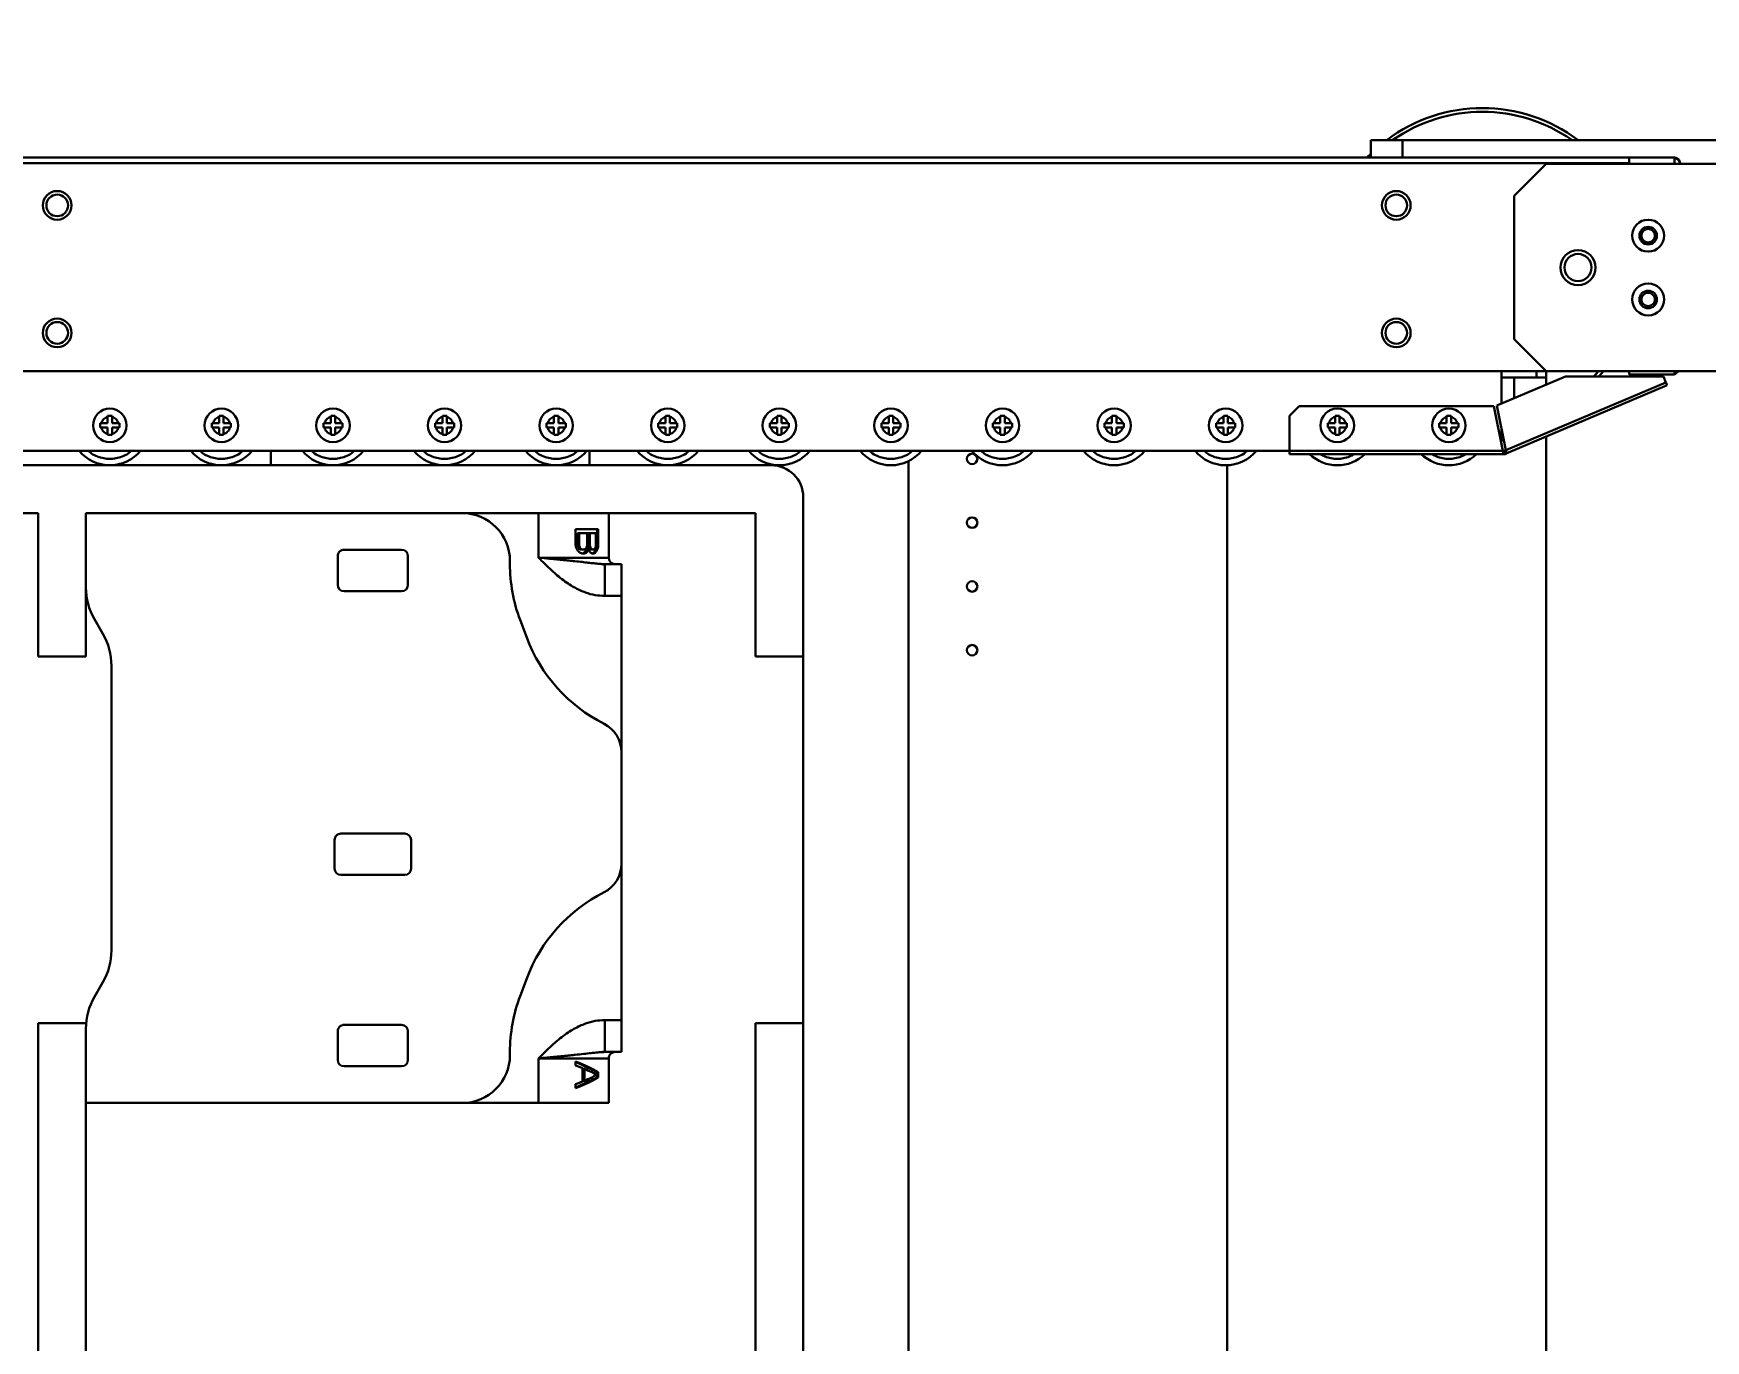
# Model space of a CAD drawing. Header units: millimetres. Extents: x 914 to 910632, y -176 to 682692.
# Drawn here: x 27696 to 28221, y 8254 to 8664 of the extents above; entities that cross this region are included whole.
import ezdxf

# ---------------------------------------------------------------- set-up
doc = ezdxf.new("R2010")
doc.units = ezdxf.units.MM
doc.layers.add('画图', color=3, linetype='Continuous', lineweight=30)
doc.styles.get("Standard").update_dxf_attribs({"font": 'arial.ttf'})
doc.dimstyles.new('INTE$0', dxfattribs={"dimscale": 80, "dimtxt": 3.5, "dimasz": 3, "dimexe": 3, "dimexo": 0, "dimgap": 1, "dimtad": 1, "dimdec": 0, "dimdsep": 46, "dimtxsty": 'Standard', "dimcen": 0, "dimclrd": 1, "dimclre": 1, "dimclrt": 3, "dimaunit": 1, "dimadec": 1, "dimazin": 2, "dimtfac": 1, "dimtdec": 0, "dimtmove": 0, "dimatfit": 0, "dimfxl": 1, "dimarcsym": 0})

# ---------------------------------------------------------------- blocks, each defined once
blk = doc.blocks.new('SDHGSJH')
at = {"color": 7, "linetype": 'Continuous', "lineweight": 30}
for p, q in [((100, 357.71), (100, -336.74)), ((100, 357.71), (100, -336.74)), ((200, -327.8), (200, 357.71)), ((300, 357.71), (300, -329.06)), ((333, 47.21), (333, -152.79)), ((348, -12.79), (348, -152.79)), ((558, -127.79), (558, -12.79)), ((573, -12.79), (573, -152.79)), ((394, -127.79), (394, -141.79)), ((394, -127.79), (416, -127.79)), ((416, -141.79), (416, -127.79)), ((416, -127.79), (440, -127.79)), ((440, -127.79), (558, -127.79)), ((558, -127.79), (558, -151.07)), ((397.32, -137.45), (397.32, -135.79)), ((397.32, -135.79), (397.62, -135.79)), ((404.39, -132.6), (397.62, -135.79)), ((397.62, -135.79), (397.62, -137.45)), ((401.61, -138.5), (401.61, -134.75)), ((402.27, -134.75), (401.61, -134.75)), ((402.27, -134.54), (402.27, -138.7)), ((404.39, -132.45), (404.39, -133.7)), ((397.62, -137.45), (397.32, -137.45)), ((397.62, -137.45), (404.39, -140.65)), ((401.61, -138.5), (402.27, -138.5)), ((404.39, -139.54), (404.39, -140.79)), ((457, -150.29), (457, -141.29)), ((477, -139.29), (459, -139.29)), ((479, -141.29), (479, -150.29)), ((395.22, -143.79), (390, -143.79)), ((390, -153.79), (390, -143.79)), ((396.67, -143.73), (395.22, -143.98)), ((395.22, -153.79), (395.22, -143.79)), ((396.62, -143.71), (395.54, -143.77)), ((425, -143.72), (425, -142.79)), ((348, -152.79), (333, -152.79)), ((333, -152.79), (333, -267.79)), ((390, -153.79), (395.22, -153.79)), ((390, -202.79), (390, -153.79)), ((477, -152.29), (459, -152.29)), ((573, -152.79), (558, -152.79)), ((421.82, -161.28), (419.75, -166.8)), ((552.68, -165.65), (555.32, -161.07)), ((550, -264.93), (550, -175.65)), ((478, -199.29), (458, -199.29)), ((390, -237.79), (390, -202.79)), ((456, -210.29), (456, -201.29)), ((480, -201.29), (480, -210.29)), ((478, -212.29), (458, -212.29)), ((390, -286.79), (390, -237.79)), ((333, -267.79), (333, -317.79)), ((333, -267.79), (348, -267.79)), ((348, -267.79), (348, -312.79)), ((558, -289.5), (558, -267.79)), ((558, -267.79), (573, -267.79)), ((573, -267.79), (573, -312.79)), ((419.75, -273.78), (421.82, -279.3)), ((555.32, -279.5), (552.68, -274.93)), ((390, -286.79), (395.22, -286.79)), ((390, -296.79), (390, -286.79)), ((395.22, -296.79), (395.22, -286.79)), ((477, -288.29), (459, -288.29)), ((457, -299.29), (457, -290.29)), ((479, -290.29), (479, -299.29)), ((558, -289.5), (558, -312.79)), ((390, -296.79), (395.22, -296.79)), ((394, -298.79), (394, -312.79)), ((395.22, -296.6), (396.67, -296.85)), ((416, -312.79), (416, -298.79)), ((425, -296.85), (425, -297.79)), ((397.32, -307.79), (397.32, -302.79)), ((397.62, -302.79), (397.32, -302.79)), ((397.77, -301.75), (397.43, -301.75)), ((397.77, -301.75), (397.62, -302.79)), ((397.62, -302.79), (397.62, -307.79)), ((398.22, -300.91), (397.77, -301.75)), ((398.22, -300.91), (397.79, -300.91)), ((398.04, -302.58), (398.04, -306.54)), ((398.82, -300.29), (398.22, -300.91)), ((398.82, -300.29), (398.29, -300.29)), ((398.68, -300.08), (399.22, -300.08)), ((399.08, -301.33), (398.81, -301.33)), ((399.24, -300.09), (398.82, -300.29)), ((399.08, -301.33), (399.72, -301.33)), ((399.5, -301.54), (400.17, -301.54)), ((399.72, -301.33), (400.17, -301.54)), ((399.78, -301.95), (400.47, -301.95)), ((399.93, -306.54), (399.93, -302.58)), ((399.93, -302.58), (400.62, -302.58)), ((400.17, -301.54), (400.47, -301.95)), ((400.37, -301.33), (400.52, -300.91)), ((400.37, -301.33), (401.08, -301.33)), ((400.47, -301.95), (400.62, -302.58)), ((401.23, -300.91), (400.52, -300.91)), ((400.62, -302.58), (400.62, -306.54)), ((400.82, -302.58), (400.82, -306.54)), ((401.23, -300.91), (401.08, -301.33)), ((401.83, -300.29), (401.14, -300.29)), ((401.83, -300.29), (401.23, -300.91)), ((401.61, -300.08), (402.44, -300.08)), ((402.27, -301.33), (401.78, -301.33)), ((402.28, -300.08), (401.83, -300.29)), ((402.88, -301.33), (402.27, -301.33)), ((402.78, -301.54), (403.33, -301.54)), ((402.88, -301.33), (403.33, -301.54)), ((403.13, -301.95), (403.63, -301.95)), ((403.3, -306.54), (403.3, -302.58)), ((403.3, -302.58), (403.78, -302.58)), ((403.33, -301.54), (403.63, -301.95)), ((403.63, -301.95), (403.78, -302.58)), ((403.78, -302.58), (403.78, -306.54)), ((404.39, -302.79), (404.39, -307.79)), ((477, -301.29), (459, -301.29)), ((404.39, -307.79), (397.32, -307.79)), ((398.04, -306.54), (399.93, -306.54)), ((399.93, -306.54), (400.62, -306.54)), ((400.82, -306.54), (403.3, -306.54)), ((403.3, -306.54), (403.78, -306.54)), ((348, -312.79), (409.44, -312.79)), ((416, -312.79), (409.44, -312.79)), ((440, -312.79), (416, -312.79)), ((558, -312.79), (440, -312.79)), ((573, -312.79), (634.44, -312.79)), ((343, -327.79), (1013, -327.79)), ((400, -332.29), (400, -327.79)), ((500, -327.79), (500, -332.29)), ((62.04, -352.86), (112.53, -331.43)), ((112.59, -332.49), (62.43, -353.78)), ((112.92, -332.35), (112.53, -331.43)), ((112.92, -332.35), (112.59, -332.49)), ((112.59, -332.49), (115.44, -346.49)), ((180.5, -331.29), (113.21, -331.29)), ((113.21, -332.29), (113.21, -331.29)), ((113.57, -332.29), (113.21, -332.29)), ((180.5, -332.29), (113.57, -332.29)), ((116.42, -346.29), (113.57, -332.29)), ((114.15, -335.14), (114, -335.29)), ((114, -335.29), (114, -339.42)), ((180.5, -332.29), (180.5, -331.29)), ((180.5, -343.29), (180.5, -332.29)), ((984, -332.29), (180.5, -332.29)), ((127.5, -339.59), (127.84, -339.59)), ((127.5, -340.99), (127.5, -339.59)), ((129.8, -339.59), (127.84, -339.59)), ((129.8, -337.63), (129.8, -337.29)), ((129.8, -337.29), (131.2, -337.29)), ((129.8, -337.63), (129.8, -339.59)), ((131.2, -337.29), (131.2, -337.63)), ((131.2, -339.59), (131.2, -337.63)), ((133.16, -339.59), (131.2, -339.59)), ((133.16, -339.59), (133.5, -339.59)), ((133.5, -339.59), (133.5, -340.99)), ((162.5, -339.59), (162.84, -339.59)), ((162.5, -340.99), (162.5, -339.59)), ((164.8, -339.59), (162.84, -339.59)), ((164.8, -337.63), (164.8, -337.29)), ((164.8, -337.29), (166.2, -337.29)), ((164.8, -337.63), (164.8, -339.59)), ((166.2, -337.29), (166.2, -337.63)), ((166.2, -339.59), (166.2, -337.63)), ((168.16, -339.59), (166.2, -339.59)), ((168.16, -339.59), (168.5, -339.59)), ((168.5, -339.59), (168.5, -340.99)), ((197.5, -339.59), (197.84, -339.59)), ((197.5, -340.99), (197.5, -339.59)), ((199.8, -339.59), (197.84, -339.59)), ((199.8, -337.63), (199.8, -337.29)), ((199.8, -337.29), (201.2, -337.29)), ((199.8, -337.63), (199.8, -339.59)), ((201.2, -337.29), (201.2, -337.63)), ((201.2, -339.59), (201.2, -337.63)), ((203.16, -339.59), (201.2, -339.59)), ((203.16, -339.59), (203.5, -339.59)), ((203.5, -339.59), (203.5, -340.99)), ((232.5, -339.59), (232.84, -339.59)), ((232.5, -340.99), (232.5, -339.59)), ((234.8, -339.59), (232.84, -339.59)), ((234.8, -337.63), (234.8, -337.29)), ((234.8, -337.29), (236.2, -337.29)), ((234.8, -337.63), (234.8, -339.59)), ((236.2, -337.29), (236.2, -337.63)), ((236.2, -339.59), (236.2, -337.63)), ((238.16, -339.59), (236.2, -339.59)), ((238.16, -339.59), (238.5, -339.59)), ((238.5, -339.59), (238.5, -340.99)), ((267.5, -339.59), (267.84, -339.59)), ((267.5, -340.99), (267.5, -339.59)), ((269.8, -339.59), (267.84, -339.59)), ((269.8, -337.63), (269.8, -337.29)), ((269.8, -337.29), (271.2, -337.29)), ((269.8, -337.63), (269.8, -339.59)), ((271.2, -337.29), (271.2, -337.63)), ((271.2, -339.59), (271.2, -337.63)), ((273.16, -339.59), (271.2, -339.59)), ((273.16, -339.59), (273.5, -339.59)), ((273.5, -339.59), (273.5, -340.99)), ((302.5, -339.59), (302.84, -339.59)), ((302.5, -340.99), (302.5, -339.59)), ((304.8, -339.59), (302.84, -339.59)), ((304.8, -337.63), (304.8, -337.29)), ((304.8, -337.29), (306.2, -337.29)), ((304.8, -337.63), (304.8, -339.59)), ((306.2, -337.29), (306.2, -337.63)), ((306.2, -339.59), (306.2, -337.63)), ((308.16, -339.59), (306.2, -339.59)), ((308.16, -339.59), (308.5, -339.59)), ((308.5, -339.59), (308.5, -340.99)), ((337.5, -339.59), (337.84, -339.59)), ((337.5, -340.99), (337.5, -339.59)), ((339.8, -339.59), (337.84, -339.59)), ((339.8, -337.63), (339.8, -337.29)), ((339.8, -337.29), (341.2, -337.29)), ((339.8, -337.63), (339.8, -339.59)), ((341.2, -337.29), (341.2, -337.63)), ((341.2, -339.59), (341.2, -337.63)), ((343.16, -339.59), (341.2, -339.59)), ((343.16, -339.59), (343.5, -339.59)), ((343.5, -339.59), (343.5, -340.99)), ((372.5, -339.59), (372.84, -339.59)), ((372.5, -340.99), (372.5, -339.59)), ((374.8, -339.59), (372.84, -339.59)), ((374.8, -337.63), (374.8, -337.29)), ((374.8, -337.29), (376.2, -337.29)), ((374.8, -337.63), (374.8, -339.59)), ((376.2, -337.29), (376.2, -337.63)), ((376.2, -339.59), (376.2, -337.63)), ((378.16, -339.59), (376.2, -339.59)), ((378.16, -339.59), (378.5, -339.59)), ((378.5, -339.59), (378.5, -340.99)), ((407.5, -339.59), (407.84, -339.59)), ((407.5, -340.99), (407.5, -339.59)), ((409.8, -339.59), (407.84, -339.59)), ((409.8, -337.63), (409.8, -337.29)), ((409.8, -337.29), (411.2, -337.29)), ((409.8, -337.63), (409.8, -339.59)), ((411.2, -337.29), (411.2, -337.63)), ((411.2, -339.59), (411.2, -337.63)), ((413.16, -339.59), (411.2, -339.59)), ((413.16, -339.59), (413.5, -339.59)), ((413.5, -339.59), (413.5, -340.99)), ((442.5, -339.59), (442.84, -339.59)), ((442.5, -340.99), (442.5, -339.59)), ((444.8, -339.59), (442.84, -339.59)), ((444.8, -337.63), (444.8, -337.29)), ((444.8, -337.29), (446.2, -337.29)), ((444.8, -337.63), (444.8, -339.59)), ((446.2, -337.29), (446.2, -337.63)), ((446.2, -339.59), (446.2, -337.63)), ((448.16, -339.59), (446.2, -339.59)), ((448.16, -339.59), (448.5, -339.59)), ((448.5, -339.59), (448.5, -340.99)), ((477.5, -339.59), (477.84, -339.59)), ((477.5, -340.99), (477.5, -339.59)), ((479.8, -339.59), (477.84, -339.59)), ((479.8, -337.63), (479.8, -337.29)), ((479.8, -337.29), (481.2, -337.29)), ((479.8, -337.63), (479.8, -339.59)), ((481.2, -337.29), (481.2, -337.63)), ((481.2, -339.59), (481.2, -337.63)), ((483.16, -339.59), (481.2, -339.59)), ((483.16, -339.59), (483.5, -339.59)), ((483.5, -339.59), (483.5, -340.99)), ((512.5, -339.59), (512.84, -339.59)), ((512.5, -340.99), (512.5, -339.59)), ((514.8, -339.59), (512.84, -339.59)), ((514.8, -337.63), (514.8, -337.29)), ((514.8, -337.29), (516.2, -337.29)), ((514.8, -337.63), (514.8, -339.59)), ((516.2, -337.29), (516.2, -337.63)), ((516.2, -339.59), (516.2, -337.63)), ((518.16, -339.59), (516.2, -339.59)), ((518.16, -339.59), (518.5, -339.59)), ((518.5, -339.59), (518.5, -340.99)), ((547.5, -339.59), (547.84, -339.59)), ((547.5, -340.99), (547.5, -339.59)), ((549.8, -339.59), (547.84, -339.59)), ((549.8, -337.63), (549.8, -337.29)), ((549.8, -337.29), (551.2, -337.29)), ((549.8, -337.63), (549.8, -339.59)), ((551.2, -337.29), (551.2, -337.63)), ((551.2, -339.59), (551.2, -337.63)), ((553.16, -339.59), (551.2, -339.59)), ((553.16, -339.59), (553.5, -339.59)), ((553.5, -339.59), (553.5, -340.99)), ((127.84, -340.99), (127.5, -340.99)), ((127.84, -340.99), (129.8, -340.99)), ((129.8, -340.99), (129.8, -342.95)), ((129.8, -343.29), (129.8, -342.95)), ((131.2, -343.29), (129.8, -343.29)), ((131.2, -342.95), (131.2, -340.99)), ((131.2, -340.99), (133.16, -340.99)), ((131.2, -342.95), (131.2, -343.29)), ((133.5, -340.99), (133.16, -340.99)), ((162.84, -340.99), (162.5, -340.99)), ((162.84, -340.99), (164.8, -340.99)), ((164.8, -340.99), (164.8, -342.95)), ((164.8, -343.29), (164.8, -342.95)), ((166.2, -343.29), (164.8, -343.29)), ((166.2, -342.95), (166.2, -340.99)), ((166.2, -340.99), (168.16, -340.99)), ((166.2, -342.95), (166.2, -343.29)), ((168.5, -340.99), (168.16, -340.99)), ((177.5, -346.29), (180.5, -343.29)), ((197.84, -340.99), (197.5, -340.99)), ((197.84, -340.99), (199.8, -340.99)), ((199.8, -340.99), (199.8, -342.95)), ((199.8, -343.29), (199.8, -342.95)), ((201.2, -343.29), (199.8, -343.29)), ((201.2, -342.95), (201.2, -340.99)), ((201.2, -340.99), (203.16, -340.99)), ((201.2, -342.95), (201.2, -343.29)), ((203.5, -340.99), (203.16, -340.99)), ((232.84, -340.99), (232.5, -340.99)), ((232.84, -340.99), (234.8, -340.99)), ((234.8, -340.99), (234.8, -342.95)), ((234.8, -343.29), (234.8, -342.95)), ((236.2, -343.29), (234.8, -343.29)), ((236.2, -342.95), (236.2, -340.99)), ((236.2, -340.99), (238.16, -340.99)), ((236.2, -342.95), (236.2, -343.29)), ((238.5, -340.99), (238.16, -340.99)), ((267.84, -340.99), (267.5, -340.99)), ((267.84, -340.99), (269.8, -340.99)), ((269.8, -340.99), (269.8, -342.95)), ((269.8, -343.29), (269.8, -342.95)), ((271.2, -343.29), (269.8, -343.29)), ((271.2, -342.95), (271.2, -340.99)), ((271.2, -340.99), (273.16, -340.99)), ((271.2, -342.95), (271.2, -343.29)), ((273.5, -340.99), (273.16, -340.99)), ((302.84, -340.99), (302.5, -340.99)), ((302.84, -340.99), (304.8, -340.99)), ((304.8, -340.99), (304.8, -342.95)), ((304.8, -343.29), (304.8, -342.95)), ((306.2, -343.29), (304.8, -343.29)), ((306.2, -342.95), (306.2, -340.99)), ((306.2, -340.99), (308.16, -340.99)), ((306.2, -342.95), (306.2, -343.29)), ((308.5, -340.99), (308.16, -340.99)), ((337.84, -340.99), (337.5, -340.99)), ((337.84, -340.99), (339.8, -340.99)), ((339.8, -340.99), (339.8, -342.95)), ((339.8, -343.29), (339.8, -342.95)), ((341.2, -343.29), (339.8, -343.29)), ((341.2, -342.95), (341.2, -340.99)), ((341.2, -340.99), (343.16, -340.99)), ((341.2, -342.95), (341.2, -343.29)), ((343.5, -340.99), (343.16, -340.99)), ((372.84, -340.99), (372.5, -340.99)), ((372.84, -340.99), (374.8, -340.99)), ((374.8, -340.99), (374.8, -342.95)), ((374.8, -343.29), (374.8, -342.95)), ((376.2, -343.29), (374.8, -343.29)), ((376.2, -342.95), (376.2, -340.99)), ((376.2, -340.99), (378.16, -340.99)), ((376.2, -342.95), (376.2, -343.29)), ((378.5, -340.99), (378.16, -340.99)), ((407.84, -340.99), (407.5, -340.99)), ((407.84, -340.99), (409.8, -340.99)), ((409.8, -340.99), (409.8, -342.95)), ((409.8, -343.29), (409.8, -342.95)), ((411.2, -343.29), (409.8, -343.29)), ((411.2, -342.95), (411.2, -340.99)), ((411.2, -340.99), (413.16, -340.99)), ((411.2, -342.95), (411.2, -343.29)), ((413.5, -340.99), (413.16, -340.99)), ((442.84, -340.99), (442.5, -340.99)), ((442.84, -340.99), (444.8, -340.99)), ((444.8, -340.99), (444.8, -342.95)), ((444.8, -343.29), (444.8, -342.95)), ((446.2, -343.29), (444.8, -343.29)), ((446.2, -342.95), (446.2, -340.99)), ((446.2, -340.99), (448.16, -340.99)), ((446.2, -342.95), (446.2, -343.29)), ((448.5, -340.99), (448.16, -340.99)), ((477.84, -340.99), (477.5, -340.99)), ((477.84, -340.99), (479.8, -340.99)), ((479.8, -340.99), (479.8, -342.95)), ((479.8, -343.29), (479.8, -342.95)), ((481.2, -343.29), (479.8, -343.29)), ((481.2, -342.95), (481.2, -340.99)), ((481.2, -340.99), (483.16, -340.99)), ((481.2, -342.95), (481.2, -343.29)), ((483.5, -340.99), (483.16, -340.99)), ((512.84, -340.99), (512.5, -340.99)), ((512.84, -340.99), (514.8, -340.99)), ((514.8, -340.99), (514.8, -342.95)), ((514.8, -343.29), (514.8, -342.95)), ((516.2, -343.29), (514.8, -343.29)), ((516.2, -342.95), (516.2, -340.99)), ((516.2, -340.99), (518.16, -340.99)), ((516.2, -342.95), (516.2, -343.29)), ((518.5, -340.99), (518.16, -340.99)), ((547.84, -340.99), (547.5, -340.99)), ((547.84, -340.99), (549.8, -340.99)), ((549.8, -340.99), (549.8, -342.95)), ((549.8, -343.29), (549.8, -342.95)), ((551.2, -343.29), (549.8, -343.29)), ((551.2, -342.95), (551.2, -340.99)), ((551.2, -340.99), (553.16, -340.99)), ((551.2, -342.95), (551.2, -343.29)), ((553.5, -340.99), (553.16, -340.99)), ((93.92, -355.62), (115.44, -346.49)), ((114, -347.1), (114, -357.29)), ((116.42, -346.29), (177.5, -346.29)), ((59.74, -356.29), (74, -356.29)), ((62.43, -353.78), (63.21, -355.62)), ((63.21, -355.62), (93.92, -355.62)), ((74, -357.29), (74, -356.29)), ((82, -357.29), (83.5, -355.62)), ((100, -353.04), (100, -355.29)), ((100, -357.29), (100, -355.29)), ((100, -355.29), (103, -355.29)), ((103, -355.29), (103, -357.29)), ((103, -355.29), (114, -355.29)), ((100, -357.29), (0, -357.29)), ((110, -367.29), (100, -357.29)), ((1014.69, -357.29), (100, -357.29)), ((114, -357.29), (987, -357.29)), ((110, -412.29), (110, -367.29)), ((100, -422.29), (110, -412.29)), ((0, -422.29), (100, -422.29)), ((58, -422.55), (58, -422.29)), ((59.74, -424.29), (74, -424.29)), ((74, -424.29), (74, -422.29)), ((74, -422.29), (74, -422.55)), ((2026, -422.55), (74, -422.55)), ((2026, -424.29), (74, -424.29)), ((145, -429.79), (145, -424.29)), ((155, -424.29), (155, -429.79)), ((156.19, -424.29), (155, -425.49)), ((145, -429.79), (-45, -429.79)), ((155, -429.79), (145, -429.79))]:
    blk.add_line(p, q, dxfattribs=at)
at = {"color": 8, "linetype": 'Continuous', "lineweight": 30}
for p, q in [((394, -141.79), (416, -141.79)), ((395.22, -143.79), (396.73, -143.72)), ((416, -298.79), (394, -298.79)), ((110, -348.8), (110, -355.29)), ((59.74, -357.29), (59.74, -356.29)), ((83.54, -357.29), (85.09, -355.62)), ((59.74, -424.29), (59.74, -422.29))]:
    blk.add_line(p, q, dxfattribs=at)
at = {"color": 7, "linetype": 'Continuous', "lineweight": 30, "flags": 128}
blk.add_lwpolyline([(62.04, -352.86), (62.05, -352.88), (62.07, -352.93), (62.11, -353.01), (62.16, -353.13), (62.21, -353.27), (62.28, -353.43), (62.36, -353.6), (62.43, -353.78)], dxfattribs=at)
at = {"color": 7, "linetype": 'Continuous', "lineweight": 30}
for centre, radius in [((280.05, -269.79), 1.65), ((280.05, -289.79), 1.65), ((280.05, -309.79), 1.65), ((280.05, -329.79), 1.65), ((130.5, -340.29), 5.25), ((165.5, -340.29), 5.25), ((200.5, -340.29), 5.25), ((235.5, -340.29), 5.25), ((270.5, -340.29), 5.25), ((305.5, -340.29), 5.25), ((340.5, -340.29), 5.25), ((375.5, -340.29), 5.25), ((410.5, -340.29), 5.25), ((445.5, -340.29), 5.25), ((480.5, -340.29), 5.25), ((515.5, -340.29), 5.25), ((550.5, -340.29), 5.25), ((147, -369.29), 4.5), ((147, -369.29), 3.4), ((567, -369.29), 4.5), ((567, -369.29), 3.4), ((68, -379.79), 5), ((68, -379.79), 2.75), ((68, -379.79), 2.1), ((90, -389.79), 5.5), ((90, -389.79), 4.25), ((68, -399.79), 5), ((68, -399.79), 2.75), ((68, -399.79), 2.1), ((147, -409.29), 4.5), ((147, -409.29), 3.4), ((567, -409.29), 4.5), ((567, -409.29), 3.4)]:
    blk.add_circle(centre, radius, dxfattribs=at)
for centre, radius, start, end in [((440, -142.79), 15, 90, 180), ((459, -141.29), 2, 90, 180), ((477, -141.29), 2, 0, 90), ((392, -141.79), 2, 270, 0), ((375, -143.72), 50, 339.444, 0), ((459, -150.29), 2, 180, 270), ((477, -150.29), 2, 270, 0), ((538, -151.07), 20, 330, 0), ((372.93, -149.24), 50, 296.8187, 339.444), ((570, -175.65), 20, 150, 180), ((400, -202.79), 10, 116.8187, 180), ((458, -201.29), 2, 90, 180), ((478, -201.29), 2, 0, 90), ((458, -210.29), 2, 180, 270), ((478, -210.29), 2, 270, 0), ((400, -237.79), 10, 180, 243.1813), ((372.93, -291.33), 50, 20.556, 63.1813), ((570, -264.93), 20, 180, 210), ((375, -296.85), 50, 0, 20.556), ((538, -289.5), 20, 0, 30), ((459, -290.29), 2, 90, 180), ((477, -290.29), 2, 0, 90), ((392, -298.79), 2, 0, 90), ((440, -297.79), 15, 180, 270), ((459, -299.29), 2, 180, 270), ((477, -299.29), 2, 270, 0), ((343, -317.79), 10, 180, 270), ((130.5, -340.29), 12.5, 46.0545, 133.9455), ((165.5, -340.29), 12.5, 46.0545, 133.9455), ((200.5, -340.29), 12.5, 39.7918, 140.2082), ((235.5, -340.29), 12.5, 39.7918, 140.2082), ((270.5, -340.29), 12.5, 39.7918, 140.2082), ((305.5, -340.29), 12.5, 39.7918, 140.2082), ((340.5, -340.29), 12.5, 39.7918, 140.2082), ((375.5, -340.29), 12.5, 39.7918, 140.2082), ((410.5, -340.29), 12.5, 39.7918, 140.2082), ((445.5, -340.29), 12.5, 39.7918, 140.2082), ((480.5, -340.29), 12.5, 39.7918, 140.2082), ((515.5, -340.29), 12.5, 39.7918, 140.2082), ((550.5, -340.29), 12.5, 39.7918, 140.2082), ((113.21, -333.02), 1.74, 90, 113), ((113.21, -333.02), 0.737, 90, 113), ((120, -389.79), 50, 233.1301, 306.8699)]:
    blk.add_arc(centre, radius, start, end, dxfattribs=at)
at = {"color": 8, "linetype": 'Continuous', "lineweight": 30}
blk.add_arc((120, -389.79), 48.85, 234.9752, 305.0248, dxfattribs=at)
at = {"color": 7, "linetype": 'Continuous', "lineweight": 30}
for centre, major_axis, ratio, start_param, end_param in [((416, -134.12), (-21.97, -5.46), 0.222648, 5.213182, 5.671735), ((416, -135.27), (-21.97, -5.34), 0.218533, 5.372125, 5.634447), ((416, -135.34), (-21.97, -5.34), 0.218533, 5.215446, 5.333273), ((416, -139.12), (-21.97, 5.46), 0.222648, 0.611451, 1.070003), ((416, -137.98), (-21.97, 5.34), 0.218533, 0.648739, 0.91106), ((416, -137.91), (-21.97, 5.34), 0.218533, 0.949912, 1.067739), ((416, -278.31), (-15.88, -107.68), 0.141419, 4.952593, 4.962513), ((416, -295.5), (-19.09, -27.72), 0.394462, 5.167401, 5.197033), ((416, -297.87), (-21.33, -13.87), 0.388181, 5.400959, 5.440213), ((416, -291.64), (-16.43, -64.52), 0.226815, 4.930336, 4.940141), ((416, -298.52), (-20.41, -19.81), 0.414084, 5.256307, 5.275871), ((416, -299.21), (-21.97, -5.34), 0.218533, 5.565909, 5.595193), ((416, -300.53), (-21.97, -5.34), 0.218533, 5.556172, 5.585418), ((416, -301.99), (-21.97, 5.34), 0.218533, 0.746457, 0.775559), ((416, -300.67), (-21.97, 5.34), 0.218533, 0.756165, 0.785246), ((416, -302.89), (-20.41, 19.81), 0.414084, 1.10467, 1.12404), ((416, -301.15), (-21.33, 13.87), 0.388181, 0.97948, 1.018189), ((416, -304.77), (16.43, -64.52), 0.226815, 4.611168, 4.620846), ((416, -301.54), (17.41, -42.73), 0.314774, 4.570346, 4.580018), ((416, -300.99), (-21.33, -13.87), 0.388181, 5.206955, 5.245653), ((416, -304.14), (-16.43, -64.52), 0.226815, 4.736221, 4.745896), ((416, -302.68), (-20.41, -19.81), 0.414084, 5.062395, 5.081756), ((416, -300.6), (-21.97, -5.34), 0.218533, 5.372125, 5.401189), ((416, -301.92), (-21.97, -5.34), 0.218533, 5.362425, 5.391506), ((416, -300.53), (-21.97, 5.34), 0.218533, 0.949912, 0.979159), ((416, -299.21), (-21.97, 5.34), 0.218533, 0.959649, 0.988933), ((416, -298.52), (-20.41, 19.81), 0.414084, 1.30827, 1.327833), ((416, -297.87), (-21.33, 13.87), 0.388181, 1.183167, 1.22242), ((416, -291.64), (16.43, -64.52), 0.226815, 4.814961, 4.824766), ((416, -295.5), (19.09, -27.72), 0.394462, 4.636825, 4.666457), ((416, -278.31), (15.88, -107.68), 0.141419, 4.910897, 4.920817)]:
    blk.add_ellipse(centre, major_axis=major_axis, ratio=ratio, start_param=start_param, end_param=end_param, dxfattribs=at)
for points, knots in [([(395.22, -153.79), (396.24, -153.73), (398.3, -153.62), (400.92, -152.87), (403.12, -151.97), (404.95, -151.03), (406.83, -149.87), (408.73, -148.5), (410.62, -146.94), (412.42, -145.31), (414.2, -143.59), (415.38, -142.4), (416, -141.79)], [0, 0, 0, 0, 0.124884, 0.249808, 0.329578, 0.412737, 0.499844, 0.598902, 0.697883, 0.79658, 0.894151, 1, 1, 1, 1]), ([(395.22, -286.79), (396.24, -286.85), (398.3, -286.96), (400.92, -287.71), (403.12, -288.6), (404.95, -289.54), (406.83, -290.7), (408.73, -292.08), (410.62, -293.63), (412.42, -295.26), (414.2, -296.99), (415.38, -298.17), (416, -298.79)], [0, 0, 0, 0, 0.124884, 0.249808, 0.329577, 0.412735, 0.499845, 0.598902, 0.69788, 0.79658, 0.894152, 1, 1, 1, 1]), ([(395.22, -296.79), (395.77, -296.81), (396.9, -296.84), (398.64, -297.03), (400.45, -297.23), (402.42, -297.46), (404.13, -297.64), (405.55, -297.79), (406.57, -297.9), (407.67, -298.01), (408.87, -298.13), (410.5, -298.28), (412.87, -298.5), (414.85, -298.68), (416, -298.79)], [0, 0, 0, 0, 0.097751, 0.197308, 0.294103, 0.391163, 0.500035, 0.543945, 0.590908, 0.64092, 0.693981, 0.750089, 0.854593, 1, 1, 1, 1]), ([(112.59, -332.49), (112.57, -332.35), (112.52, -332.09), (112.47, -331.75), (112.47, -331.5), (112.51, -331.45), (112.53, -331.43)], [0, 0, 0, 0, 0.2499863, 0.4999436, 0.7500132, 1, 1, 1, 1]), ([(113.21, -331.29), (113.24, -331.3), (113.3, -331.33), (113.39, -331.56), (113.48, -331.89), (113.54, -332.16), (113.57, -332.29)], [0, 0, 0, 0, 0.249988, 0.5, 0.75001, 1, 1, 1, 1]), ([(127.84, -339.59), (127.92, -339.36), (128.08, -338.9), (128.53, -338.32), (129.12, -337.86), (129.57, -337.71), (129.8, -337.63)], [0, 0, 0, 0, 0.2456164, 0.5000007, 0.7544059, 1, 1, 1, 1]), ([(131.2, -337.63), (131.43, -337.71), (131.88, -337.86), (132.47, -338.32), (132.92, -338.9), (133.08, -339.36), (133.16, -339.59)], [0, 0, 0, 0, 0.245594, 0.5, 0.754384, 1, 1, 1, 1]), ([(162.84, -339.59), (162.92, -339.36), (163.08, -338.9), (163.53, -338.32), (164.12, -337.86), (164.57, -337.71), (164.8, -337.63)], [0, 0, 0, 0, 0.245617, 0.500002, 0.754405, 1, 1, 1, 1]), ([(166.2, -337.63), (166.43, -337.71), (166.88, -337.86), (167.47, -338.32), (167.92, -338.9), (168.08, -339.36), (168.16, -339.59)], [0, 0, 0, 0, 0.245596, 0.499999, 0.754384, 1, 1, 1, 1]), ([(197.84, -339.59), (197.92, -339.36), (198.08, -338.9), (198.53, -338.32), (199.12, -337.86), (199.57, -337.71), (199.8, -337.63)], [0, 0, 0, 0, 0.245617, 0.5, 0.754403, 1, 1, 1, 1]), ([(201.2, -337.63), (201.43, -337.71), (201.88, -337.86), (202.47, -338.32), (202.92, -338.9), (203.08, -339.36), (203.16, -339.59)], [0, 0, 0, 0, 0.245596, 0.4999987, 0.754384, 1, 1, 1, 1]), ([(232.84, -339.59), (232.92, -339.36), (233.08, -338.9), (233.53, -338.32), (234.12, -337.86), (234.57, -337.71), (234.8, -337.63)], [0, 0, 0, 0, 0.245617, 0.5, 0.754403, 1, 1, 1, 1]), ([(236.2, -337.63), (236.43, -337.71), (236.88, -337.86), (237.47, -338.32), (237.92, -338.9), (238.08, -339.36), (238.16, -339.59)], [0, 0, 0, 0, 0.245592, 0.5, 0.754383, 1, 1, 1, 1]), ([(267.84, -339.59), (267.92, -339.36), (268.08, -338.9), (268.53, -338.32), (269.12, -337.86), (269.57, -337.71), (269.8, -337.63)], [0, 0, 0, 0, 0.245617, 0.500004, 0.754408, 1, 1, 1, 1]), ([(271.2, -337.63), (271.43, -337.71), (271.88, -337.86), (272.47, -338.32), (272.92, -338.9), (273.08, -339.36), (273.16, -339.59)], [0, 0, 0, 0, 0.245597, 0.5, 0.754383, 1, 1, 1, 1]), ([(302.84, -339.59), (302.92, -339.36), (303.08, -338.9), (303.53, -338.32), (304.12, -337.86), (304.57, -337.71), (304.8, -337.63)], [0, 0, 0, 0, 0.245617, 0.499999, 0.754399, 1, 1, 1, 1]), ([(306.2, -337.63), (306.43, -337.71), (306.88, -337.86), (307.47, -338.32), (307.92, -338.9), (308.08, -339.36), (308.16, -339.59)], [0, 0, 0, 0, 0.245592, 0.5, 0.754383, 1, 1, 1, 1]), ([(337.84, -339.59), (337.92, -339.36), (338.08, -338.9), (338.53, -338.32), (339.12, -337.86), (339.57, -337.71), (339.8, -337.63)], [0, 0, 0, 0, 0.245617, 0.5, 0.754408, 1, 1, 1, 1]), ([(341.2, -337.63), (341.43, -337.71), (341.88, -337.86), (342.47, -338.32), (342.92, -338.9), (343.08, -339.36), (343.16, -339.59)], [0, 0, 0, 0, 0.2456014, 0.5000006, 0.7543834, 1, 1, 1, 1]), ([(372.84, -339.59), (372.92, -339.36), (373.08, -338.9), (373.53, -338.32), (374.12, -337.86), (374.57, -337.71), (374.8, -337.63)], [0, 0, 0, 0, 0.245617, 0.5, 0.754408, 1, 1, 1, 1]), ([(376.2, -337.63), (376.43, -337.71), (376.88, -337.86), (377.47, -338.32), (377.92, -338.9), (378.08, -339.36), (378.16, -339.59)], [0, 0, 0, 0, 0.245601, 0.499999, 0.754388, 1, 1, 1, 1]), ([(407.84, -339.59), (407.92, -339.36), (408.08, -338.9), (408.53, -338.32), (409.12, -337.86), (409.57, -337.71), (409.8, -337.63)], [0, 0, 0, 0, 0.245617, 0.5, 0.754408, 1, 1, 1, 1]), ([(411.2, -337.63), (411.43, -337.71), (411.88, -337.86), (412.47, -338.32), (412.92, -338.9), (413.08, -339.36), (413.16, -339.59)], [0, 0, 0, 0, 0.2455999, 0.4999975, 0.754385, 1, 1, 1, 1]), ([(442.84, -339.59), (442.92, -339.36), (443.08, -338.9), (443.53, -338.32), (444.12, -337.86), (444.57, -337.71), (444.8, -337.63)], [0, 0, 0, 0, 0.245617, 0.5, 0.754408, 1, 1, 1, 1]), ([(446.2, -337.63), (446.43, -337.71), (446.88, -337.86), (447.47, -338.32), (447.92, -338.9), (448.08, -339.36), (448.16, -339.59)], [0, 0, 0, 0, 0.245593, 0.499993, 0.754383, 1, 1, 1, 1]), ([(477.84, -339.59), (477.92, -339.36), (478.08, -338.9), (478.53, -338.32), (479.12, -337.86), (479.57, -337.71), (479.8, -337.63)], [0, 0, 0, 0, 0.245617, 0.5, 0.754408, 1, 1, 1, 1]), ([(481.2, -337.63), (481.43, -337.71), (481.88, -337.86), (482.47, -338.32), (482.92, -338.9), (483.08, -339.36), (483.16, -339.59)], [0, 0, 0, 0, 0.245592, 0.5, 0.754383, 1, 1, 1, 1]), ([(512.84, -339.59), (512.92, -339.36), (513.08, -338.9), (513.53, -338.32), (514.12, -337.86), (514.57, -337.71), (514.8, -337.63)], [0, 0, 0, 0, 0.245615, 0.5000025, 0.7544001, 1, 1, 1, 1]), ([(516.2, -337.63), (516.43, -337.71), (516.88, -337.86), (517.47, -338.32), (517.92, -338.9), (518.08, -339.36), (518.16, -339.59)], [0, 0, 0, 0, 0.245592, 0.5, 0.754383, 1, 1, 1, 1]), ([(547.84, -339.59), (547.92, -339.36), (548.08, -338.9), (548.53, -338.32), (549.12, -337.86), (549.57, -337.71), (549.8, -337.63)], [0, 0, 0, 0, 0.245617, 0.499999, 0.754399, 1, 1, 1, 1]), ([(551.2, -337.63), (551.43, -337.71), (551.88, -337.86), (552.47, -338.32), (552.92, -338.9), (553.08, -339.36), (553.16, -339.59)], [0, 0, 0, 0, 0.2456, 0.499999, 0.754381, 1, 1, 1, 1]), ([(129.8, -342.95), (129.57, -342.87), (129.12, -342.71), (128.53, -342.25), (128.08, -341.67), (127.92, -341.21), (127.84, -340.99)], [0, 0, 0, 0, 0.245595, 0.500002, 0.75442, 1, 1, 1, 1]), ([(133.16, -340.99), (133.08, -341.21), (132.92, -341.67), (132.47, -342.25), (131.88, -342.71), (131.43, -342.87), (131.2, -342.95)], [0, 0, 0, 0, 0.245579, 0.499998, 0.754404, 1, 1, 1, 1]), ([(164.8, -342.95), (164.57, -342.87), (164.12, -342.71), (163.53, -342.25), (163.08, -341.67), (162.92, -341.21), (162.84, -340.99)], [0, 0, 0, 0, 0.2455959, 0.500001, 0.7544199, 1, 1, 1, 1]), ([(168.16, -340.99), (168.08, -341.21), (167.92, -341.67), (167.47, -342.25), (166.88, -342.71), (166.43, -342.87), (166.2, -342.95)], [0, 0, 0, 0, 0.24558, 0.499998, 0.754402, 1, 1, 1, 1]), ([(199.8, -342.95), (199.57, -342.87), (199.12, -342.71), (198.53, -342.25), (198.08, -341.67), (197.92, -341.21), (197.84, -340.99)], [0, 0, 0, 0, 0.245598, 0.500003, 0.75442, 1, 1, 1, 1]), ([(203.16, -340.99), (203.08, -341.21), (202.92, -341.67), (202.47, -342.25), (201.88, -342.71), (201.43, -342.87), (201.2, -342.95)], [0, 0, 0, 0, 0.2455792, 0.4999986, 0.7544027, 1, 1, 1, 1]), ([(234.8, -342.95), (234.57, -342.87), (234.12, -342.71), (233.53, -342.25), (233.08, -341.67), (232.92, -341.21), (232.84, -340.99)], [0, 0, 0, 0, 0.245598, 0.500003, 0.75442, 1, 1, 1, 1]), ([(238.16, -340.99), (238.08, -341.21), (237.92, -341.67), (237.47, -342.25), (236.88, -342.71), (236.43, -342.87), (236.2, -342.95)], [0, 0, 0, 0, 0.2455801, 0.4999974, 0.7544065, 1, 1, 1, 1]), ([(269.8, -342.95), (269.57, -342.87), (269.12, -342.71), (268.53, -342.25), (268.08, -341.67), (267.92, -341.21), (267.84, -340.99)], [0, 0, 0, 0, 0.245594, 0.499999, 0.75442, 1, 1, 1, 1]), ([(273.16, -340.99), (273.08, -341.21), (272.92, -341.67), (272.47, -342.25), (271.88, -342.71), (271.43, -342.87), (271.2, -342.95)], [0, 0, 0, 0, 0.24558, 0.499997, 0.754402, 1, 1, 1, 1]), ([(304.8, -342.95), (304.57, -342.87), (304.12, -342.71), (303.53, -342.25), (303.08, -341.67), (302.92, -341.21), (302.84, -340.99)], [0, 0, 0, 0, 0.245603, 0.500003, 0.75442, 1, 1, 1, 1]), ([(308.16, -340.99), (308.08, -341.21), (307.92, -341.67), (307.47, -342.25), (306.88, -342.71), (306.43, -342.87), (306.2, -342.95)], [0, 0, 0, 0, 0.2455801, 0.4999974, 0.7544065, 1, 1, 1, 1]), ([(339.8, -342.95), (339.57, -342.87), (339.12, -342.71), (338.53, -342.25), (338.08, -341.67), (337.92, -341.21), (337.84, -340.99)], [0, 0, 0, 0, 0.2455935, 0.5000026, 0.7544199, 1, 1, 1, 1]), ([(343.16, -340.99), (343.08, -341.21), (342.92, -341.67), (342.47, -342.25), (341.88, -342.71), (341.43, -342.87), (341.2, -342.95)], [0, 0, 0, 0, 0.24558, 0.499997, 0.754397, 1, 1, 1, 1]), ([(374.8, -342.95), (374.57, -342.87), (374.12, -342.71), (373.53, -342.25), (373.08, -341.67), (372.92, -341.21), (372.84, -340.99)], [0, 0, 0, 0, 0.2455935, 0.5000026, 0.7544199, 1, 1, 1, 1]), ([(378.16, -340.99), (378.08, -341.21), (377.92, -341.67), (377.47, -342.25), (376.88, -342.71), (376.43, -342.87), (376.2, -342.95)], [0, 0, 0, 0, 0.245575, 0.499998, 0.754398, 1, 1, 1, 1]), ([(409.8, -342.95), (409.57, -342.87), (409.12, -342.71), (408.53, -342.25), (408.08, -341.67), (407.92, -341.21), (407.84, -340.99)], [0, 0, 0, 0, 0.2455935, 0.5000026, 0.7544199, 1, 1, 1, 1]), ([(413.16, -340.99), (413.08, -341.21), (412.92, -341.67), (412.47, -342.25), (411.88, -342.71), (411.43, -342.87), (411.2, -342.95)], [0, 0, 0, 0, 0.245578, 0.5, 0.754399, 1, 1, 1, 1]), ([(444.8, -342.95), (444.57, -342.87), (444.12, -342.71), (443.53, -342.25), (443.08, -341.67), (442.92, -341.21), (442.84, -340.99)], [0, 0, 0, 0, 0.2455935, 0.5000026, 0.7544199, 1, 1, 1, 1]), ([(448.16, -340.99), (448.08, -341.21), (447.92, -341.67), (447.47, -342.25), (446.88, -342.71), (446.43, -342.87), (446.2, -342.95)], [0, 0, 0, 0, 0.245581, 0.500005, 0.754406, 1, 1, 1, 1]), ([(479.8, -342.95), (479.57, -342.87), (479.12, -342.71), (478.53, -342.25), (478.08, -341.67), (477.92, -341.21), (477.84, -340.99)], [0, 0, 0, 0, 0.2455935, 0.5000026, 0.7544199, 1, 1, 1, 1]), ([(483.16, -340.99), (483.08, -341.21), (482.92, -341.67), (482.47, -342.25), (481.88, -342.71), (481.43, -342.87), (481.2, -342.95)], [0, 0, 0, 0, 0.2455801, 0.4999974, 0.7544065, 1, 1, 1, 1]), ([(514.8, -342.95), (514.57, -342.87), (514.12, -342.71), (513.53, -342.25), (513.08, -341.67), (512.92, -341.21), (512.84, -340.99)], [0, 0, 0, 0, 0.245601, 0.5, 0.754422, 1, 1, 1, 1]), ([(518.16, -340.99), (518.08, -341.21), (517.92, -341.67), (517.47, -342.25), (516.88, -342.71), (516.43, -342.87), (516.2, -342.95)], [0, 0, 0, 0, 0.2455801, 0.4999974, 0.7544065, 1, 1, 1, 1]), ([(549.8, -342.95), (549.57, -342.87), (549.12, -342.71), (548.53, -342.25), (548.08, -341.67), (547.92, -341.21), (547.84, -340.99)], [0, 0, 0, 0, 0.245603, 0.500003, 0.75442, 1, 1, 1, 1]), ([(553.16, -340.99), (553.08, -341.21), (552.92, -341.67), (552.47, -342.25), (551.88, -342.71), (551.43, -342.87), (551.2, -342.95)], [0, 0, 0, 0, 0.245583, 0.499999, 0.754398, 1, 1, 1, 1]), ([(59.74, -356.29), (59.51, -356.43), (59.06, -356.72), (58.58, -357.06), (58.43, -357.24), (58.39, -357.29)], [0, 0, 0, 0, 0.4341592, 0.8683208, 1, 1, 1, 1]), ([(58, -422.55), (58.03, -422.7), (58.08, -422.99), (58.5, -423.44), (59.08, -423.87), (59.52, -424.15), (59.74, -424.29)], [0, 0, 0, 0, 0.254701, 0.509572, 0.764465, 1, 1, 1, 1]), ([(59.74, -424.29), (59.51, -424.26), (59.05, -424.21), (58.48, -423.81), (58.08, -423.23), (58.03, -422.78), (58, -422.55)], [0, 0, 0, 0, 0.249999, 0.499999, 0.749994, 1, 1, 1, 1])]:
    blk.add_open_spline(points, degree=3, knots=knots, dxfattribs=at)
at = {"color": 8, "linetype": 'Continuous', "lineweight": 30}
for points, knots in [([(416, -141.79), (415.38, -141.84), (414.23, -141.95), (412.64, -142.09), (411.3, -142.22), (409.95, -142.35), (408.57, -142.48), (407.12, -142.62), (405.81, -142.76), (404.03, -142.94), (401.95, -143.17), (399.56, -143.44), (397.84, -143.65), (396.87, -143.7), (396.62, -143.71)], [0, 0, 0, 0, 0.084726, 0.158307, 0.220752, 0.27205, 0.347835, 0.418442, 0.48387, 0.544107, 0.690144, 0.816087, 0.9521, 1, 1, 1, 1]), ([(125.16, -331.29), (125.64, -331.01), (126.72, -330.41), (128.54, -329.92), (130.5, -329.73), (132.46, -329.92), (134.28, -330.41), (135.36, -331.01), (135.84, -331.29)], [0, 0, 0, 0, 0.147778, 0.32901, 0.5, 0.67099, 0.852222, 1, 1, 1, 1]), ([(160.16, -331.29), (160.64, -331.01), (161.72, -330.41), (163.54, -329.92), (165.5, -329.73), (167.46, -329.92), (169.28, -330.41), (170.36, -331.01), (170.84, -331.29)], [0, 0, 0, 0, 0.147778, 0.32901, 0.5, 0.67099, 0.852222, 1, 1, 1, 1]), ([(193.78, -332.29), (194.1, -332.01), (194.95, -331.28), (196.59, -330.48), (198.54, -329.91), (200.5, -329.73), (202.46, -329.91), (204.41, -330.48), (206.05, -331.28), (206.9, -332.01), (207.22, -332.29)], [0, 0, 0, 0, 0.085407, 0.23007, 0.368959, 0.5, 0.63104, 0.769931, 0.914593, 1, 1, 1, 1]), ([(228.78, -332.29), (229.1, -332.01), (229.95, -331.28), (231.59, -330.48), (233.54, -329.91), (235.5, -329.73), (237.46, -329.91), (239.41, -330.48), (241.05, -331.28), (241.9, -332.01), (242.22, -332.29)], [0, 0, 0, 0, 0.085407, 0.23007, 0.368959, 0.5, 0.63104, 0.769931, 0.914593, 1, 1, 1, 1]), ([(263.78, -332.29), (264.1, -332.01), (264.95, -331.28), (266.59, -330.48), (268.54, -329.91), (270.5, -329.73), (272.46, -329.91), (274.41, -330.48), (276.05, -331.28), (276.9, -332.01), (277.22, -332.29)], [0, 0, 0, 0, 0.0854066, 0.2300692, 0.3689596, 0.5000001, 0.6310406, 0.7699301, 0.9145926, 1, 1, 1, 1]), ([(298.78, -332.29), (299.1, -332.01), (299.95, -331.28), (301.59, -330.48), (303.54, -329.91), (305.5, -329.73), (307.46, -329.91), (309.41, -330.48), (311.05, -331.28), (311.9, -332.01), (312.22, -332.29)], [0, 0, 0, 0, 0.0854066, 0.2300691, 0.3689585, 0.5, 0.6310395, 0.7699309, 0.9145934, 1, 1, 1, 1]), ([(333.78, -332.29), (334.1, -332.01), (334.95, -331.28), (336.59, -330.48), (338.54, -329.91), (340.5, -329.73), (342.46, -329.91), (344.41, -330.48), (346.05, -331.28), (346.9, -332.01), (347.22, -332.29)], [0, 0, 0, 0, 0.085407, 0.230069, 0.36896, 0.5, 0.631041, 0.769931, 0.914593, 1, 1, 1, 1]), ([(368.78, -332.29), (369.1, -332.01), (369.95, -331.28), (371.59, -330.48), (373.54, -329.91), (375.5, -329.73), (377.46, -329.91), (379.41, -330.48), (381.05, -331.28), (381.9, -332.01), (382.22, -332.29)], [0, 0, 0, 0, 0.085407, 0.230069, 0.36896, 0.5, 0.631041, 0.769931, 0.914593, 1, 1, 1, 1]), ([(403.78, -332.29), (404.1, -332.01), (404.95, -331.28), (406.59, -330.48), (408.54, -329.91), (410.5, -329.73), (412.46, -329.91), (414.41, -330.48), (416.05, -331.28), (416.9, -332.01), (417.22, -332.29)], [0, 0, 0, 0, 0.085408, 0.230071, 0.36896, 0.5, 0.631041, 0.769931, 0.914593, 1, 1, 1, 1]), ([(438.78, -332.29), (439.1, -332.01), (439.95, -331.28), (441.59, -330.48), (443.54, -329.91), (445.5, -329.73), (447.46, -329.91), (449.41, -330.48), (451.05, -331.28), (451.9, -332.01), (452.22, -332.29)], [0, 0, 0, 0, 0.085408, 0.230071, 0.36896, 0.5, 0.631041, 0.769931, 0.914593, 1, 1, 1, 1]), ([(473.78, -332.29), (474.1, -332.01), (474.95, -331.28), (476.59, -330.48), (478.54, -329.91), (480.5, -329.73), (482.46, -329.91), (484.41, -330.48), (486.05, -331.28), (486.9, -332.01), (487.22, -332.29)], [0, 0, 0, 0, 0.085407, 0.230069, 0.368959, 0.5, 0.63104, 0.769929, 0.914592, 1, 1, 1, 1]), ([(508.78, -332.29), (509.1, -332.01), (509.95, -331.28), (511.59, -330.48), (513.54, -329.91), (515.5, -329.73), (517.46, -329.91), (519.41, -330.48), (521.05, -331.28), (521.9, -332.01), (522.22, -332.29)], [0, 0, 0, 0, 0.085407, 0.230069, 0.368959, 0.5, 0.63104, 0.769929, 0.914592, 1, 1, 1, 1]), ([(543.78, -332.29), (544.1, -332.01), (544.95, -331.28), (546.59, -330.48), (548.54, -329.91), (550.5, -329.73), (552.46, -329.91), (554.41, -330.48), (556.05, -331.28), (556.9, -332.01), (557.22, -332.29)], [0, 0, 0, 0, 0.085407, 0.230069, 0.368959, 0.5, 0.631041, 0.769931, 0.914593, 1, 1, 1, 1])]:
    blk.add_open_spline(points, degree=3, knots=knots, dxfattribs=at)
blk = doc.blocks.new('*D372')
at = {"color": 1, "linetype": 'ByBlock', "lineweight": -2, "transparency": 16777216}
for p, q in [((25102.76, 8512.75), (25102.76, 17320.1)), ((29314.51, 15602.59), (29314.51, 17320.1)), ((29074.51, 17080.1), (25342.76, 17080.1))]:
    blk.add_line(p, q, dxfattribs=at)
at = {"color": 1, "lineweight": 200, "transparency": 16777216}
for points in [[(25342.76, 17120.1), (25342.76, 17040.1), (25102.76, 17080.1)], [(29074.51, 17120.1), (29074.51, 17040.1), (29314.51, 17080.1)]]:
    blk.add_solid(points, dxfattribs=at)
at = {"layer": 'Defpoints', "color": 0, "lineweight": 200, "transparency": 16777216}
for p in [(25102.76, 17080.1), (29314.51, 15602.59), (25102.76, 8512.75)]:
    blk.add_point(p, dxfattribs=at)
at = {"color": 3, "lineweight": 30, "transparency": 16777216, "insert": (27208.63, 17300.67), "char_height": 280, "attachment_point": 5}
blk.add_mtext('4212', dxfattribs=at)

msp = doc.modelspace()

# ---------------------------------------------------------------- block references
at = {"layer": '画图', "color": 4, "lineweight": 30, "rotation": 180}
msp.add_blockref('SDHGSJH', (28270.737, 8201.125), dxfattribs=at)

# ---------------------------------------------------------------- dimensions: what is measured, and where the dimension line sits
at = {"color": 4, "lineweight": 30}
dim = msp.add_linear_dim(base=(25102.755, 17080.101), p1=(29314.513, 15602.594), p2=(25102.755, 8512.75), dimstyle='INTE$0', override={"dimfxl": 2.5, "dimarcsym": 1}, dxfattribs=at)
dim.commit()
dim.dimension.update_dxf_attribs({"geometry": '*D372', "text_midpoint": (27208.634, 17300.674)})

doc.saveas('drawing.dxf')
